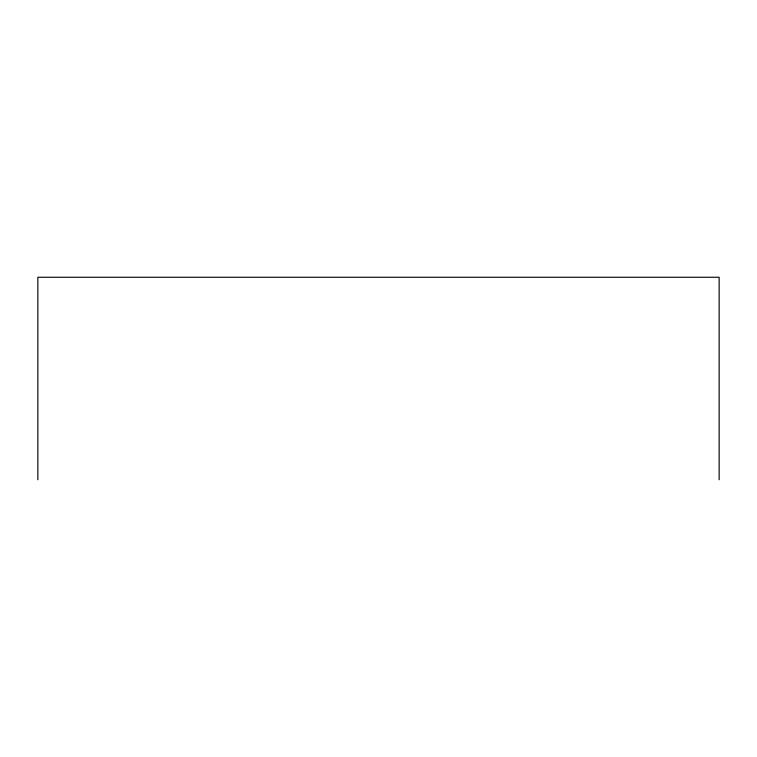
<?xml version="1.0" encoding="UTF-8"?>
<svg xmlns="http://www.w3.org/2000/svg" width="757" height="757" viewBox="0 0 757 757"><rect width="100%" height="100%" fill="white"/><g stroke="black" fill="none" stroke-linecap="round" stroke-linejoin="round"><path stroke-width="1.14" d="M719.15 479.739L719.15 277.261L37.85 277.261L37.85 479.739"/></g></svg>
